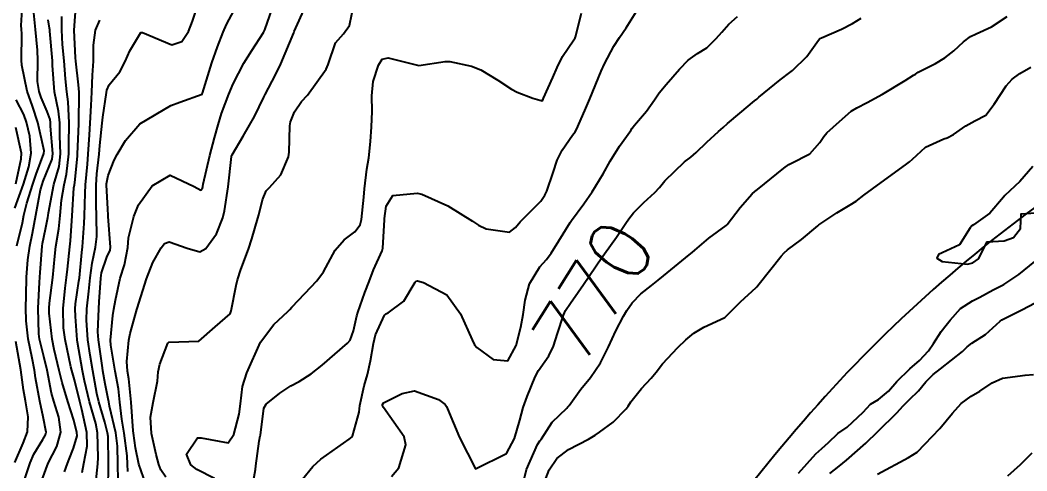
# Model space of a CAD drawing. Header units: metres. Extents: x 318500 to 325275, y 7408834 to 7428799.
# Drawn here: x 319965.3 to 320030.4, y 7411330.9 to 7411360 of the extents above; entities that cross this region are included whole.
import ezdxf
from ezdxf.enums import TextEntityAlignment as Align

# ---------------------------------------------------------------- set-up
doc = ezdxf.new("R2010")
doc.units = ezdxf.units.M
doc.header["$MEASUREMENT"] = 0
for name, color, linetype in [('Cotas', 45, 'Continuous'), ('Curvas de Nivel 1m', 11, 'Continuous'), ('Curvas de Nivel 5m', 15, 'Continuous'), ('Vias Secundárias', 230, 'Continuous')]:
    doc.layers.add(name, color=color, linetype=linetype)
doc.styles.add('Style-STANDARD', font='STANDARD.shx')

msp = doc.modelspace()

# ---------------------------------------------------------------- linework, layer by layer
at = {"layer": 'Curvas de Nivel 1m', "flags": 128}
for points, elevation in [([(319965.12, 7411345.388), (319965.481, 7411346.884), (319965.581, 7411347.381), (319965.769, 7411348.15), (319966.147, 7411349.373), (319966.369, 7411350.021), (319966.861, 7411351.363), (319966.882, 7411351.523), (319966.488, 7411353.369), (319966.126, 7411354.42), (319965.777, 7411355.38), (319965.442, 7411357.058), (319965.421, 7411357.385), (319965.436, 7411359.095), (319965.413, 7411359.386), (319965.406, 7411359.639), (319965.507, 7411361.385)], 756), ([(319971.03, 7411329.583), (319971.048, 7411331.306), (319971.026, 7411333.077), (319970.993, 7411333.307), (319970.81, 7411334.002), (319970.426, 7411335.314), (319970.297, 7411335.853), (319970.025, 7411337.318), (319969.855, 7411338.33), (319969.718, 7411339.322), (319969.63, 7411340.592), (319969.656, 7411341.323), (319969.783, 7411342.46), (319969.858, 7411343.321), (319969.988, 7411344.276), (319970.217, 7411345.317), (319970.29, 7411345.997), (319970.263, 7411347.317), (319970.256, 7411348.059), (319970.257, 7411349.318), (319970.302, 7411350.036), (319970.444, 7411351.316), (319970.497, 7411351.867), (319970.628, 7411353.314), (319970.676, 7411353.712), (319970.915, 7411355.312), (319970.944, 7411355.46), (319971.097, 7411355.797), (319971.773, 7411356.637), (319972.119, 7411357.295), (319972.418, 7411358.004), (319973.148, 7411359.172), (319973.239, 7411359.188), (319975.137, 7411358.389), (319975.79, 7411358.593), (319976.221, 7411359.239), (319976.485, 7411359.912), (319976.902, 7411361.233)], 762), ([(319971.682, 7411330.219), (319971.658, 7411331.297), (319971.63, 7411332.455), (319971.512, 7411333.299), (319971.108, 7411335.024), (319971.061, 7411335.307), (319971.034, 7411335.508), (319970.842, 7411336.482), (319970.686, 7411337.312), (319970.654, 7411337.511), (319970.397, 7411339.315), (319970.363, 7411339.84), (319970.418, 7411341.315), (319970.451, 7411341.779), (319970.547, 7411343.314), (319970.6, 7411343.649), (319970.95, 7411344.667), (319971.147, 7411345.118), (319971.178, 7411345.307), (319971.019, 7411347.28), (319971.025, 7411347.309), (319971.029, 7411347.348), (319970.995, 7411347.783), (319970.918, 7411349.311), (319970.922, 7411349.4), (319971.019, 7411349.942), (319971.413, 7411350.926), (319971.604, 7411351.302), (319972.139, 7411352.209), (319973.07, 7411353.28), (319975.088, 7411354.467), (319975.666, 7411354.669), (319977.099, 7411355.184), (319977.114, 7411355.216), (319977.127, 7411355.256), (319977.731, 7411357.221), (319978.088, 7411358.263), (319978.471, 7411359.21), (319978.68, 7411359.685), (319979.171, 7411360.626)], 763), ([(319972.294, 7411330.815), (319972.271, 7411331.287), (319972.25, 7411331.816), (319972.065, 7411333.291), (319971.911, 7411334.196), (319971.782, 7411335.296), (319971.684, 7411336.143), (319971.475, 7411337.301), (319971.2, 7411338.981), (319971.184, 7411339.305), (319971.318, 7411340.889), (319971.387, 7411341.303), (319971.497, 7411341.883), (319971.801, 7411343.297), (319972.078, 7411344.158), (319972.292, 7411345.29), (319972.352, 7411345.906), (319972.68, 7411347.285), (319972.998, 7411348.034), (319973.865, 7411349.267), (319975.027, 7411349.949), (319976.584, 7411349.234), (319977.016, 7411348.983), (319977.126, 7411349.121), (319977.153, 7411349.228), (319977.176, 7411349.382), (319977.607, 7411351.221), (319977.908, 7411352.366), (319978.131, 7411353.214), (319978.35, 7411353.942), (319978.827, 7411355.204), (319979.107, 7411355.863), (319979.791, 7411357.19), (319980.309, 7411358.005), (319981.068, 7411359.171), (319981.097, 7411359.225), (319981.153, 7411359.358), (319981.628, 7411360.711)], 764), ([(319974.762, 7411330.438), (319974.43, 7411330.919), (319974.296, 7411331.257), (319974.122, 7411331.918), (319973.821, 7411333.265), (319973.755, 7411334.327), (319973.934, 7411335.263), (319974.225, 7411336.64), (319974.261, 7411337.259), (319974.37, 7411337.744), (319974.878, 7411339.113), (319974.951, 7411339.178), (319976.88, 7411339.23), (319977.95, 7411340.159), (319978.907, 7411340.992), (319978.97, 7411341.138), (319978.984, 7411341.199), (319979.304, 7411342.825), (319979.389, 7411343.193), (319979.612, 7411343.855), (319980.096, 7411345.183), (319980.309, 7411345.841), (319980.712, 7411347.174), (319980.768, 7411347.398), (319981.008, 7411348.372), (319981.245, 7411348.939), (319981.468, 7411349.166), (319982.201, 7411349.985), (319982.7, 7411351.153), (319982.741, 7411351.456), (319982.778, 7411353.153), (319982.825, 7411353.401), (319983.084, 7411354.062), (319983.527, 7411354.71), (319983.921, 7411355.138), (319985.117, 7411356.802), (319985.256, 7411357.118), (319985.739, 7411358.513), (319986.251, 7411359.103), (319986.63, 7411359.626), (319986.941, 7411361.094)], 766), ([(319980.232, 7411329.178), (319980.545, 7411330.942), (319980.585, 7411331.173), (319980.796, 7411332.774), (319980.862, 7411333.107), (319980.871, 7411333.169), (319981.097, 7411334.896), (319981.255, 7411335.166), (319982.124, 7411335.874), (319982.848, 7411336.338), (319983.374, 7411336.621), (319984.154, 7411337.131), (319984.866, 7411337.685), (319986.5, 7411339.096), (319986.672, 7411339.305), (319986.892, 7411339.894), (319987.119, 7411340.876), (319987.176, 7411341.087), (319987.637, 7411342.375), (319987.904, 7411343.08), (319988.182, 7411343.844), (319988.741, 7411345.072), (319988.784, 7411345.25), (319988.891, 7411347.071), (319988.898, 7411347.164), (319989.003, 7411347.966), (319989.428, 7411348.649), (319991.016, 7411348.799), (319991.314, 7411348.737), (319993.005, 7411347.984), (319994.596, 7411346.994), (319994.986, 7411346.724), (319995.473, 7411346.492), (319996.98, 7411346.27), (319997.362, 7411346.576), (319997.673, 7411346.95), (319998.334, 7411347.606), (319999.01, 7411348.274), (319999.278, 7411348.666), (319999.398, 7411348.926), (319999.817, 7411350.137), (320000.075, 7411350.92), (320000.397, 7411351.569), (320001.065, 7411352.547), (320001.223, 7411352.752), (320001.317, 7411352.906), (320001.854, 7411354.133), (320002.186, 7411354.894), (320002.921, 7411356.686), (320003.008, 7411356.882), (320003.043, 7411356.959), (320003.124, 7411357.153), (320003.723, 7411358.289), (320004.1, 7411358.866), (320004.532, 7411359.487), (320005.175, 7411360.52)], 768), ([(319965.588, 7411330.207), (319965.976, 7411331.372), (319966.225, 7411331.922), (319966.793, 7411332.875), (319966.978, 7411333.177), (319967.011, 7411333.357), (319966.815, 7411334.351), (319966.597, 7411335.363), (319966.336, 7411336.859), (319966.258, 7411337.369), (319966.106, 7411338.127), (319965.852, 7411339.375), (319965.724, 7411340.551), (319965.712, 7411341.378), (319965.721, 7411342.181), (319965.745, 7411343.378), (319965.841, 7411344.482), (319965.97, 7411345.375), (319966.125, 7411346.22), (319966.352, 7411347.37), (319966.654, 7411349.013), (319966.747, 7411349.364), (319966.815, 7411349.561), (319967.02, 7411350.055), (319967.398, 7411350.991), (319967.441, 7411351.354), (319967.297, 7411353.126), (319967.287, 7411353.357), (319967.265, 7411353.551), (319967.077, 7411354.075), (319966.699, 7411354.978), (319966.56, 7411355.368), (319966.459, 7411356.01), (319966.471, 7411357.37), (319966.459, 7411358.041), (319966.322, 7411359.372), (319966.226, 7411360.439)], 757), ([(319966.759, 7411330.3), (319967.136, 7411331.355), (319967.701, 7411332.432), (319967.96, 7411333.343), (319967.836, 7411334.323), (319967.503, 7411335.35), (319967.365, 7411335.881), (319967.072, 7411337.357), (319966.863, 7411338.248), (319966.586, 7411339.364), (319966.537, 7411339.713), (319966.496, 7411341.366), (319966.59, 7411343.029), (319966.615, 7411343.365), (319966.632, 7411343.667), (319966.758, 7411345.363), (319966.782, 7411345.543), (319966.977, 7411346.468), (319967.13, 7411347.216), (319967.145, 7411347.358), (319967.164, 7411347.53), (319967.52, 7411349.352), (319967.85, 7411350.526), (319967.948, 7411351.346), (319967.908, 7411352.496), (319967.895, 7411353.348), (319967.817, 7411354.088), (319967.547, 7411355.353), (319967.432, 7411357.039), (319967.418, 7411357.356), (319967.249, 7411359.257), (319967.244, 7411359.359), (319967.242, 7411359.449), (319967.156, 7411359.99)], 758), ([(319968.207, 7411330.78), (319968.394, 7411331.336), (319968.506, 7411331.602), (319968.785, 7411332.31), (319969.011, 7411333.114), (319969.01, 7411333.328), (319968.812, 7411334.138), (319968.428, 7411335.336), (319968.058, 7411336.558), (319967.864, 7411337.345), (319967.534, 7411338.686), (319967.402, 7411339.352), (319967.217, 7411341.044), (319967.208, 7411341.356), (319967.24, 7411341.682), (319967.449, 7411343.352), (319967.568, 7411344.734), (319967.646, 7411345.35), (319967.834, 7411346.49), (319967.921, 7411347.346), (319968.001, 7411348.346), (319968.182, 7411349.342), (319968.338, 7411350.023), (319968.483, 7411351.338), (319968.49, 7411351.897), (319968.499, 7411353.339), (319968.435, 7411354.691), (319968.346, 7411355.341), (319968.26, 7411356.185), (319968.178, 7411357.344), (319968.075, 7411358.407), (319968.04, 7411359.347), (319968.037, 7411360.221)], 759), ([(319970.204, 7411329.867), (319970.357, 7411331.314), (319970.381, 7411331.709), (319970.335, 7411333.315), (319970.223, 7411333.902), (319969.823, 7411335.32), (319969.498, 7411336.669), (319969.368, 7411337.325), (319969.046, 7411339.16), (319969.022, 7411339.329), (319968.903, 7411340.836), (319968.883, 7411341.33), (319968.913, 7411341.647), (319969.139, 7411343.117), (319969.162, 7411343.328), (319969.326, 7411344.955), (319969.37, 7411345.326), (319969.476, 7411346.831), (319969.49, 7411347.325), (319969.534, 7411348.795), (319969.558, 7411349.325), (319969.68, 7411350.673), (319969.739, 7411351.323), (319969.822, 7411352.559), (319969.863, 7411353.322), (319969.937, 7411354.466), (319969.971, 7411355.321), (319970.015, 7411356.412), (319970.081, 7411357.32), (319970.086, 7411358.37), (319970.202, 7411359.319), (319970.492, 7411359.984)], 761), ([(319977.914, 7411330.365), (319976.767, 7411330.947), (319976.377, 7411331.234), (319976.091, 7411331.926), (319976.796, 7411332.989), (319977.038, 7411332.985), (319978.792, 7411332.672), (319979.146, 7411333.195), (319979.503, 7411334.507), (319979.585, 7411335.189), (319979.721, 7411336.312), (319979.996, 7411337.183), (319980.88, 7411339.17), (319981.749, 7411340.309), (319982.644, 7411341.153), (319982.783, 7411341.28), (319982.914, 7411341.421), (319983.743, 7411342.323), (319984.531, 7411343.126), (319984.946, 7411343.705), (319985.705, 7411345.109), (319986.282, 7411345.789), (319986.978, 7411346.308), (319987.321, 7411346.75), (319987.407, 7411347.086), (319987.562, 7411348.535), (319987.614, 7411349.084), (319987.758, 7411350.357), (319987.889, 7411351.082), (319987.996, 7411352.14), (319988.053, 7411353.08), (319988.098, 7411354.066), (319988.077, 7411355.08), (319988.172, 7411356.016), (319988.52, 7411357.076), (319988.751, 7411357.449), (319989.127, 7411357.552), (319991.12, 7411357.04), (319992.824, 7411357.315), (319993.125, 7411357.31), (319994.515, 7411356.996), (319995.118, 7411356.77), (319996.239, 7411356.101), (319997.106, 7411355.515), (319997.481, 7411355.332), (319998.482, 7411354.939), (319999.097, 7411354.753), (319999.166, 7411354.863), (319999.185, 7411354.929), (319999.776, 7411356.261), (320000.069, 7411356.921), (320000.419, 7411357.629), (320001.147, 7411358.714), (320001.221, 7411358.837), (320001.242, 7411358.909), (320001.649, 7411360.427)], 767), ([(319983.587, 7411330.319), (319984.271, 7411331.128), (319984.785, 7411331.615), (319986.603, 7411332.898), (319986.8, 7411333.045), (319986.833, 7411333.09), (319987.258, 7411334.651), (319987.312, 7411335.085), (319987.591, 7411336.34), (319987.806, 7411337.081), (319987.993, 7411337.955), (319988.179, 7411339.077), (319988.324, 7411339.64), (319988.907, 7411340.903), (319988.981, 7411340.996), (319989.127, 7411341.067), (319990.145, 7411341.828), (319990.879, 7411343.041), (319990.941, 7411343.12), (319991.03, 7411343.128), (319991.412, 7411343.033), (319992.928, 7411342.218), (319993.806, 7411341.001), (319994.564, 7411339.314), (319994.712, 7411338.992), (319994.878, 7411338.816), (319995.935, 7411338.039), (319996.87, 7411337.97), (319997.415, 7411338.952), (319997.715, 7411340.13), (319997.861, 7411340.946), (319997.99, 7411341.878), (319998.272, 7411342.94), (319998.951, 7411344.027), (319999.379, 7411344.502), (319999.683, 7411344.923), (320000.168, 7411345.722), (320000.913, 7411346.911), (320000.942, 7411346.959), (320000.992, 7411347.037), (320001.799, 7411348.107), (320002.335, 7411348.89), (320003.032, 7411350.051), (320003.504, 7411350.873), (320004.09, 7411351.829), (320004.822, 7411352.854), (320004.925, 7411353), (320005.075, 7411353.197), (320005.839, 7411354.092), (320006.359, 7411354.837), (320006.658, 7411355.281), (320007.11, 7411355.826), (320007.967, 7411356.817), (320008.536, 7411357.401), (320009.135, 7411357.814), (320009.744, 7411358.188), (320010.356, 7411358.782), (320010.725, 7411359.208), (320011.164, 7411359.725), (320011.725, 7411360.211)], 769), ([(319997.821, 7411329.887), (319998.088, 7411330.94), (319998.796, 7411332.565), (319998.943, 7411332.784), (319999.049, 7411332.928), (319999.744, 7411333.992), (320000.694, 7411334.911), (320000.762, 7411334.98), (320000.833, 7411335.08), (320001.606, 7411336.141), (320002.214, 7411336.89), (320002.87, 7411337.835), (320003.385, 7411338.872), (320003.851, 7411339.91), (320004.358, 7411340.858), (320004.567, 7411341.204), (320004.923, 7411341.706), (320005.478, 7411342.298), (320006.171, 7411342.838), (320006.604, 7411343.173), (320006.946, 7411343.458), (320008.595, 7411344.805), (320008.795, 7411344.97), (320008.965, 7411345.116), (320009.873, 7411345.89), (320010.989, 7411346.713), (320011.022, 7411346.738), (320011.054, 7411346.769), (320011.892, 7411347.876), (320012.674, 7411348.753), (320012.86, 7411348.913), (320013.023, 7411349.043), (320014.727, 7411350.415), (320015.039, 7411350.648), (320015.172, 7411350.718), (320016.402, 7411351.348), (320017.061, 7411352.064), (320017.303, 7411352.451), (320017.507, 7411352.686), (320018.326, 7411353.433), (320019.091, 7411354.089), (320019.439, 7411354.32), (320020.119, 7411354.655), (320021.106, 7411355.191), (320022.576, 7411356.08), (320023.118, 7411356.42), (320023.232, 7411356.496), (320023.422, 7411356.607), (320024.539, 7411357.186), (320025.134, 7411357.543), (320025.722, 7411358.001), (320026.339, 7411358.572), (320026.799, 7411358.921), (320027.158, 7411359.095), (320028.156, 7411359.554), (320029.175, 7411360.223)], 771), ([(319999.333, 7411330.363), (319999.539, 7411330.922), (320000.054, 7411331.651), (320000.793, 7411332.226), (320002.082, 7411332.891), (320002.53, 7411333.158), (320002.807, 7411333.353), (320003.68, 7411334.004), (320004.524, 7411334.855), (320004.657, 7411335.028), (320004.837, 7411335.305), (320005.52, 7411336.174), (320006.139, 7411336.837), (320006.467, 7411337.231), (320006.869, 7411337.759), (320007.862, 7411338.815), (320008.387, 7411339.308), (320008.894, 7411339.739), (320009.553, 7411340.138), (320010.91, 7411340.77), (320011.917, 7411341.768), (320012.939, 7411342.704), (320012.962, 7411342.727), (320012.977, 7411342.749), (320013.128, 7411342.934), (320014.559, 7411344.726), (320014.743, 7411344.944), (320014.966, 7411345.138), (320015.877, 7411345.806), (320016.933, 7411346.691), (320016.962, 7411346.719), (320016.991, 7411346.74), (320018.162, 7411347.519), (320019.01, 7411348.036), (320019.399, 7411348.279), (320019.897, 7411348.657), (320021.028, 7411349.48), (320022.596, 7411350.617), (320022.845, 7411350.811), (320023.046, 7411351.004), (320023.893, 7411351.766), (320025.066, 7411352.309), (320025.28, 7411352.373), (320025.699, 7411352.581), (320026.498, 7411353.149), (320027.084, 7411353.463), (320027.797, 7411353.842), (320028.33, 7411354.542), (320029.112, 7411355.739), (320029.483, 7411356.16), (320029.985, 7411356.521), (320030.697, 7411356.944)], 772), ([(319965.049, 7411349.389), (319965.405, 7411351.014), (319965.424, 7411351.384), (319965.065, 7411353.041)], 754), ([(320030.822, 7411350.512), (320029.993, 7411349.558), (320029.021, 7411348.644), (320028.928, 7411348.531), (320028.044, 7411347.505), (320026.993, 7411346.745), (320026.877, 7411346.676), (320026.77, 7411346.563), (320026.091, 7411345.456), (320024.965, 7411344.95), (320024.724, 7411344.832), (320024.625, 7411344.593), (320024.958, 7411344.383), (320026.596, 7411344.205), (320026.957, 7411344.285), (320027.311, 7411344.555), (320027.882, 7411345.641), (320028.978, 7411345.715), (320029.576, 7411345.93), (320030.025, 7411346.52), (320030.068, 7411347.456), (320031.005, 7411347.516)], 772), ([(320015.677, 7411330.707), (320016.793, 7411331.955), (320017.188, 7411332.294), (320017.621, 7411332.682), (320018.22, 7411333.264), (320018.815, 7411333.683), (320019.862, 7411334.655), (320020.332, 7411335.153), (320020.842, 7411335.47), (320021.489, 7411335.992), (320022.039, 7411336.622), (320022.868, 7411337.449), (320023.501, 7411337.977), (320024.089, 7411338.598), (320024.395, 7411339.088), (320024.899, 7411339.851), (320025.232, 7411340.258), (320025.479, 7411340.581), (320026.144, 7411341.349), (320026.929, 7411341.845), (320027.4, 7411342.086), (320028.272, 7411342.54), (320028.944, 7411342.895), (320029.921, 7411343.549), (320030.959, 7411344.385)], 773), ([(320017.709, 7411330.681), (320018.301, 7411331.159), (320018.789, 7411331.546), (320020.036, 7411332.651), (320020.811, 7411333.394), (320022.051, 7411334.622), (320022.422, 7411335.03), (320022.843, 7411335.465), (320023.43, 7411336.025), (320023.911, 7411336.599), (320024.392, 7411337.068), (320024.868, 7411337.438), (320026.277, 7411338.569), (320026.585, 7411338.864), (320026.888, 7411339.107), (320027.776, 7411339.668), (320028.724, 7411340.533), (320028.828, 7411340.615), (320028.912, 7411340.661), (320030.157, 7411341.282), (320030.928, 7411341.696)], 774), ([(319964.995, 7411331.387), (319965.534, 7411332.634), (319965.811, 7411333.375), (319965.854, 7411334.335), (319965.675, 7411335.377), (319965.554, 7411336.096), (319965.372, 7411337.382), (319965.052, 7411339.213)], 756), ([(320029.214, 7411330.526), (320030.042, 7411331.263), (320030.795, 7411332.01)], 776)]:
    msp.add_lwpolyline(points, dxfattribs=dict(at, elevation=elevation))
at = {"layer": 'Curvas de Nivel 5m', "flags": 128}
for points, elevation in [([(319969.334, 7411330.755), (319969.452, 7411331.323), (319969.66, 7411332.449), (319969.641, 7411333.322), (319969.326, 7411334.821), (319969.194, 7411335.326), (319968.844, 7411336.727), (319968.712, 7411337.195), (319968.68, 7411337.333), (319968.622, 7411337.564), (319968.245, 7411339.34), (319968.139, 7411340.093), (319968.108, 7411341.342), (319968.245, 7411342.662), (319968.335, 7411343.339), (319968.389, 7411343.887), (319968.545, 7411345.336), (319968.586, 7411345.716), (319968.698, 7411347.334), (319968.811, 7411349.136), (319968.844, 7411349.332), (319968.869, 7411349.475), (319969.038, 7411351.179), (319969.051, 7411351.319), (319969.126, 7411353.273), (319969.126, 7411353.329), (319969.146, 7411355.273), (319969.144, 7411355.329), (319969.097, 7411355.789), (319968.931, 7411357.333), (319968.91, 7411357.547), (319968.833, 7411359.335), (319968.946, 7411361.103)], 760), ([(319973.473, 7411329.985), (319973.014, 7411331.276), (319972.786, 7411332.347), (319972.655, 7411333.282), (319972.637, 7411333.448), (319972.504, 7411335.285), (319972.361, 7411336.803), (319972.284, 7411337.288), (319972.229, 7411337.92), (319972.361, 7411339.288), (319972.446, 7411339.728), (319972.89, 7411341.28), (319972.911, 7411341.337), (319973.504, 7411343.271), (319973.905, 7411344.306), (319974.452, 7411345.258), (319974.677, 7411345.542), (319974.966, 7411345.65), (319976.132, 7411345.238), (319976.958, 7411344.999), (319977.335, 7411345.224), (319978.023, 7411346.165), (319978.438, 7411347.208), (319978.546, 7411347.657), (319978.787, 7411349.204), (319979.005, 7411351.166), (319979.013, 7411351.2), (319979.017, 7411351.224), (319979.041, 7411351.279), (319979.767, 7411352.482), (319980.176, 7411353.183), (319980.498, 7411353.76), (319981.097, 7411354.999), (319981.15, 7411355.119), (319981.171, 7411355.169), (319981.839, 7411356.437), (319982.189, 7411357.159), (319982.475, 7411357.812), (319983.029, 7411359.151), (319983.064, 7411359.238), (319983.155, 7411359.47), (319983.686, 7411360.628)], 765), ([(319989.347, 7411330.485), (319989.824, 7411331.054), (319990.282, 7411332.535), (319990.174, 7411333.049), (319988.828, 7411334.936), (319988.767, 7411335.071), (319988.77, 7411335.132), (319988.833, 7411335.257), (319990.037, 7411335.857), (319990.845, 7411336.031), (319992.391, 7411335.462), (319992.832, 7411335.15), (319992.915, 7411335.009), (319992.976, 7411334.86), (319993.744, 7411333.001), (319994.78, 7411330.99), (319996.79, 7411331.969), (319997.316, 7411332.952), (319997.642, 7411334.123), (319997.875, 7411334.944), (319998.125, 7411335.657), (319998.642, 7411336.933), (319998.864, 7411337.335), (319999.523, 7411338.274), (319999.831, 7411338.92), (320000.084, 7411339.726), (320000.485, 7411340.914), (320000.613, 7411341.215), (320000.922, 7411341.696), (320001.427, 7411342.409), (320001.76, 7411342.898), (320002.958, 7411344.634), (320003.132, 7411344.877), (320003.896, 7411345.946), (320004.51, 7411346.857), (320004.705, 7411347.144), (320005, 7411347.524), (320005.662, 7411348.191), (320006.386, 7411348.836), (320006.688, 7411349.169), (320007.028, 7411349.596), (320008.291, 7411350.811), (320008.716, 7411351.133), (320009.049, 7411351.418), (320009.748, 7411352.102), (320010.492, 7411352.779), (320010.798, 7411353.05), (320011.078, 7411353.293), (320011.882, 7411353.968), (320012.825, 7411354.753), (320012.971, 7411354.881), (320013.102, 7411354.997), (320014.498, 7411356.114), (320015.119, 7411356.586), (320015.288, 7411356.717), (320016.214, 7411357.624), (320016.968, 7411358.693), (320017.057, 7411358.786), (320017.152, 7411358.842), (320018.445, 7411359.392), (320019.166, 7411359.767), (320019.721, 7411360.113)], 770), ([(319964.994, 7411347.824), (319965.559, 7411349.382), (319965.899, 7411350.505), (319966.052, 7411351.375), (319965.956, 7411352.477), (319965.746, 7411353.38), (319965.568, 7411353.876), (319965.084, 7411354.829)], 755), ([(320020.78, 7411330.64), (320022.791, 7411331.717), (320023.345, 7411332.054), (320023.874, 7411332.599), (320024.323, 7411333.079), (320024.815, 7411333.585), (320025.624, 7411334.578), (320026.194, 7411335.215), (320026.847, 7411335.672), (320027.408, 7411335.995), (320028.196, 7411336.54), (320028.863, 7411336.836), (320030.336, 7411337.045), (320030.866, 7411337.087)], 775)]:
    msp.add_lwpolyline(points, dxfattribs=dict(at, elevation=elevation))
at = {"layer": 'Vias Secundárias'}
msp.add_lwpolyline([(320140.117, 7411570.391, 0.058803), (320129.118, 7411561.846, 0.178892), (320120.116, 7411542.665), (320116.491, 7411500), (320114.891, 7411463.57, -0.032576), (320111.369, 7411431.394, -0.074806), (320103.431, 7411407.717, -0.090783), (320088.548, 7411388.297, -0.050886), (320068.84, 7411373.801, 0.021463), (320053.096, 7411363.59, -0.000568), (320032.111, 7411348.697, 0.062466), (320015.531, 7411333.533, 0.038764), (320002.068, 7411314.98, 0.35796), (320003.201, 7411306.773, 0.167042), (320008.018, 7411304.651, 0.016183), (320024.451, 7411303.802, -0.026186), (320060.336, 7411301.227, 0.015714), (320157.088, 7411292.247)], format="xyb", dxfattribs=at)

# ---------------------------------------------------------------- texts
at = {"layer": 'Cotas', "style": 'Style-STANDARD'}
msp.add_text('770', height=4, rotation=57.57099, dxfattribs=at).set_placement((320002.419, 7411342.461, 770), align=Align.MIDDLE_CENTER)

doc.saveas('drawing.dxf')
